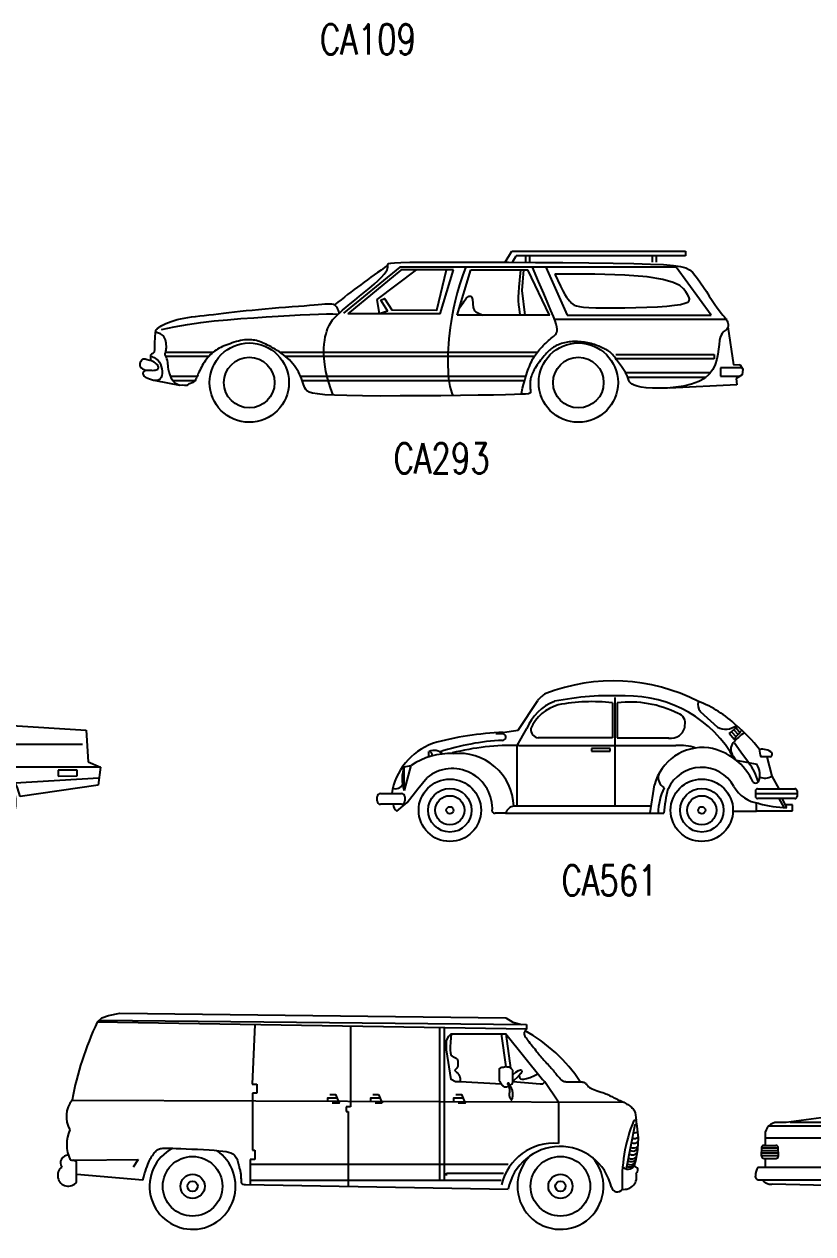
# Model space of a CAD drawing. Extents: x 2 to 154, y 3 to 64.
# Drawn here: x 29.66 to 39.46, y 33.58 to 48.61 of the extents above; entities that cross this region are included whole.
import ezdxf
from ezdxf.enums import TextEntityAlignment as Align

# ---------------------------------------------------------------- set-up
doc = ezdxf.new("R2010")
doc.units = 0
doc.header["$LTSCALE"] = 1000
doc.header["$MEASUREMENT"] = 0
doc.layers.get('0').update_dxf_attribs({"linetype": 'CONTINUOUS'})
doc.styles.add('L', font='ROMANS.SHX', dxfattribs={"height": 250})

# ---------------------------------------------------------------- blocks, each defined once
blk = doc.blocks.new('CA09')
at = {"color": 0, "linetype": 'ByBlock'}
for p, q in [((-0.262, 1.01), (0.078, 1.299)), ((-0.067, 0.905), (0.117, 1.231)), ((0.206, 0.921), (0.486, 1.292)), ((1.068, 1.33), (1.057, 0.905)), ((1.12, 1.33), (1.127, 0.905)), ((2.015, 1.33), (2.004, 0.905)), ((2.067, 1.33), (2.074, 0.905)), ((2.974, 0.921), (2.708, 1.267)), ((3.07, 0.905), (2.762, 1.261)), ((3.207, 1.047), (2.814, 1.307)), ((3.333, 1.047), (3.207, 1.047)), ((3.333, 1.01), (3.333, 1.047)), ((-0.262, 1.01), (-1.047, 0.905)), ((4.642, 0.909), (3.333, 1.01)), ((4.617, 0.913), (4.617, 0.966)), ((4.567, 0.874), (-1.197, 0.874)), ((-1.047, 0.905), (-1.122, 0.905)), ((4.59, 0.905), (-1.014, 0.905)), ((4.705, 0.828), (4.638, 0.828)), ((-1.227, 0.801), (-1.227, 0.71)), ((-1.227, 0.775), (4.528, 0.775)), ((3.087, 0.775), (3.087, 0.366)), ((4.715, 0.791), (4.653, 0.791)), ((4.722, 0.755), (4.663, 0.755)), ((4.725, 0.718), (4.67, 0.718)), ((-1.256, 0.62), (-1.254, 0.696)), ((-1.256, 0.626), (-1.113, 0.626)), ((-1.255, 0.668), (-1.114, 0.668)), ((-1.255, 0.647), (-1.114, 0.647)), ((-1.254, 0.689), (-1.115, 0.689)), ((-1.237, 0.71), (-1.135, 0.71)), ((-1.113, 0.62), (-1.115, 0.696)), ((3.777, 0.705), (3.951, 0.705)), ((4.727, 0.681), (4.673, 0.681)), ((4.725, 0.645), (4.673, 0.645)), ((-1.288, 0.526), (-0.649, 0.526)), ((-1.235, 0.601), (-1.134, 0.601)), ((-1.227, 0.604), (-1.227, 0.523)), ((-0.03, 0.381), (-0.157, 0.556)), ((-0.016, 0.388), (-0.082, 0.594)), ((0, 0.391), (0, 0.607)), ((0.016, 0.388), (0.082, 0.594)), ((0.03, 0.381), (0.157, 0.556)), ((3.364, 0.262), (3.604, 0.614)), ((3.858, 0.381), (3.731, 0.556)), ((3.872, 0.388), (3.805, 0.594)), ((3.888, 0.391), (3.888, 0.607)), ((3.903, 0.388), (3.97, 0.594)), ((3.918, 0.381), (4.045, 0.556)), ((4.254, 0.419), (4.186, 0.558)), ((4.781, 0.523), (4.203, 0.523)), ((4.713, 0.571), (4.662, 0.571)), ((4.72, 0.608), (4.669, 0.608)), ((-1.285, 0.419), (-0.651, 0.419)), ((-0.048, 0.356), (-0.254, 0.423)), ((-0.041, 0.37), (-0.216, 0.497)), ((0.041, 0.37), (0.216, 0.497)), ((0.048, 0.356), (0.254, 0.423)), ((3.839, 0.356), (3.634, 0.423)), ((3.847, 0.37), (3.672, 0.497)), ((3.929, 0.37), (4.104, 0.497)), ((3.936, 0.356), (4.142, 0.423)), ((4.862, 0.471), (4.228, 0.471)), ((4.859, 0.419), (4.254, 0.419)), ((-0.419, 0.366), (-1.168, 0.381)), ((-0.337, 0.387), (-0.415, 0.387)), ((-0.051, 0.34), (-0.267, 0.34)), ((-0.048, 0.324), (-0.254, 0.258)), ((-0.041, 0.31), (-0.216, 0.183)), ((0.041, 0.31), (0.216, 0.183)), ((0.048, 0.324), (0.254, 0.258)), ((0.051, 0.34), (0.267, 0.34)), ((0.35, 0.366), (3.436, 0.366)), ((3.364, 0.262), (3.548, 0.34)), ((3.837, 0.34), (3.621, 0.34)), ((3.839, 0.324), (3.634, 0.258)), ((3.847, 0.31), (3.672, 0.183)), ((3.929, 0.31), (4.104, 0.183)), ((3.936, 0.324), (4.142, 0.258)), ((3.939, 0.34), (4.155, 0.34)), ((4.228, 0.34), (4.558, 0.34)), ((-0.03, 0.299), (-0.157, 0.124)), ((-0.016, 0.292), (-0.082, 0.086)), ((0, 0.289), (0, 0.073)), ((0.016, 0.292), (0.082, 0.086)), ((0.03, 0.299), (0.157, 0.124)), ((3.364, 0.262), (0.331, 0.262)), ((3.858, 0.299), (3.731, 0.124)), ((3.872, 0.292), (3.805, 0.086)), ((3.888, 0.289), (3.888, 0.073)), ((3.903, 0.292), (3.97, 0.086)), ((3.918, 0.299), (4.045, 0.124))]:
    blk.add_line(p, q, dxfattribs=at)
for points in [[(0.35, 0.366), (0.392, 0.447, 0.318078), (0.364, 0.637, 0.193026), (0.067, 0.772, -42.551955)], [(0.331, 0.262), (0.357, 0.401, 0.307808), (0.264, 0.612, 0.21633), (-0.152, 0.669, 0.285565), (-0.419, 0.366, -0.425939)]]:
    blk.add_lwpolyline(points, format="xyb", dxfattribs=at)
for centre, radius in [((0, 0.34), 0.34), ((0, 0.34), 0.33), ((0, 0.34), 0.319), ((0, 0.34), 0.309), ((0, 0.34), 0.298), ((0, 0.34), 0.288), ((0, 0.34), 0.277), ((3.888, 0.34), 0.34), ((3.888, 0.34), 0.33), ((3.888, 0.34), 0.319), ((3.888, 0.34), 0.309), ((3.888, 0.34), 0.298), ((3.888, 0.34), 0.288), ((3.888, 0.34), 0.277), ((0, 0.34), 0.267), ((3.888, 0.34), 0.267), ((0, 0.34), 0.0508), ((3.888, 0.34), 0.0508)]:
    blk.add_circle(centre, radius, dxfattribs=at)
for centre, radius, start, end in [((0.159, 1.233), 0.105, 96.7916, 140.7444), ((1.445, -16.493), 17.877, 85.8021, 94.1637), ((2.741, 1.232), 0.105, 45.4844, 83.1526), ((0.08, 1.268), 0.0209, 160.5227, 244.2123), ((0.097, 1.247), 0.0258, 321.014, 173.5604), ((0.532, 1.267), 0.0523, 93.5512, 150.6181), ((1.311, -22.552), 23.883, 86.7417, 91.8768), ((2.663, 1.241), 0.0523, 29.3819, 83.833), ((2.722, 1.508), 0.222, 256.0913, 259.0408), ((2.779, 1.273), 0.0209, 103.7078, 212.5779), ((2.722, 1.508), 0.222, 283.7078, 294.6336), ((3.049, 1.063), 0.159, 277.5323, 354.0144), ((-0.078, 1.119), 0.214, 210.6228, 272.9401), ((-1.122, 0.801), 0.105, 90, 180), ((0.089, 0.839), 0.0704, 150.589, 252.1832), ((0.215, 0.916), 0.0105, 150.6181, 270), ((1.156, 0.816), 0.0941, 107.7978, 205.8187), ((2.103, 0.816), 0.0941, 107.7978, 205.8187), ((2.965, 0.916), 0.0105, 270, 29.3819), ((3.159, 0.823), 0.0868, 144.0858, 213.7668), ((4.655, 0.791), 0.131, 119.5605, 278.1999), ((4.289, 0.666), 0.385, 338.24, 38.4616), ((4.638, 0.856), 0.0523, 23.6184, 85.576), ((4.246, 0.685), 0.481, 340.3842, 23.6184), ((1.626, 0.559), 0.595, 158.7205, 198.8457), ((2.573, 0.559), 0.595, 158.7205, 198.8457), ((-1.237, 0.689), 0.0209, 90, 159.7223), ((-1.235, 0.622), 0.0209, 185.3163, 270), ((-1.234, 0.689), 0.0209, 90, 159.7223), ((-1.135, 0.689), 0.0209, 20.2777, 90), ((-1.134, 0.622), 0.0209, 270, 354.6837), ((3.777, 0.496), 0.209, 90, 145.7034), ((3.951, 0.443), 0.262, 26.0499, 90), ((-1.162, 0.451), 0.147, 149.25, 179.015), ((-0.775, 0.451), 0.147, 0.985, 30.75), ((4.781, 0.502), 0.0209, 20.2777, 90), ((-1.275, 0.448), 0.0345, 170.258, 217.1634), ((-1.285, 0.44), 0.0209, 217.1634, 270), ((-1.175, 0.478), 0.0967, 217.6717, 273.6823), ((-0.651, 0.44), 0.0209, 270, 322.8366), ((-0.662, 0.448), 0.0345, 322.8366, 9.742), ((4.517, 0.468), 0.138, 298.0081, 338.9369), ((4.782, 0.492), 0.0209, 270, 354.6837), ((4.759, 0.494), 0.0448, 354.6837, 20.2777), ((4.859, 0.44), 0.0209, 270, 322.8366), ((4.862, 0.45), 0.0209, 9.742, 90), ((4.848, 0.448), 0.0345, 322.8366, 9.742), ((4.558, 0.392), 0.0523, 270, 298.0081)]:
    blk.add_arc(centre, radius, start, end, dxfattribs=at)
blk = doc.blocks.new('C38')
for p, q in [((2.3775, 1.1387), (2.4252, 1.2168)), ((2.4252, 1.2168), (3.678, 1.2168)), ((2.4293, 1.1385), (2.4574, 1.1845)), ((3.678, 1.1845), (2.4574, 1.1845)), ((2.5272, 1.138), (2.5272, 1.1845)), ((2.5529, 1.1845), (2.5529, 1.1379)), ((3.4391, 1.138), (3.4391, 1.1845)), ((3.4648, 1.1845), (3.4648, 1.1379)), ((3.678, 1.2168), (3.678, 1.1845)), ((1.6181, 1.1011), (1.213, 0.7701)), ((1.6248, 1.0801), (1.2431, 0.7654)), ((1.7364, 1.0819), (1.4519, 0.8687)), ((3.6097, 1.1011), (1.6181, 1.1011)), ((2.0042, 1.0819), (1.6244, 1.0819)), ((1.9101, 0.7654), (2.0042, 1.0819)), ((2.0304, 0.7571), (2.1297, 1.0821)), ((2.1297, 1.0821), (2.5409, 1.0821)), ((2.6962, 0.7567), (2.5409, 1.0821)), ((2.671, 1.1011), (2.8232, 0.756)), ((3.862, 0.756), (3.6097, 1.1011)), ((1.4519, 0.8687), (1.4699, 0.7654)), ((1.9101, 0.7654), (1.2431, 0.7654)), ((2.6983, 0.7571), (2.0304, 0.7571)), ((2.7304, 0.7263), (3.977, 0.7263)), ((2.8232, 0.756), (3.8286, 0.756)), ((3.8286, 0.756), (3.862, 0.756)), ((3.9828, 0.6712), (4.0227, 0.3996)), ((-0.1785, 0.4632), (-0.1785, 0.4265)), ((-0.065, 0.489), (0.2692, 0.489)), ((-0.065, 0.462), (0.2445, 0.462)), ((0.7534, 0.489), (2.6085, 0.489)), ((0.7903, 0.462), (2.5893, 0.462)), ((3.1756, 0.4739), (3.8842, 0.4739)), ((3.8842, 0.4405), (3.1756, 0.4405)), ((3.8842, 0.4739), (3.8842, 0.4405)), ((4.0808, 0.3774), (3.9287, 0.3774)), ((3.9287, 0.3774), (3.9287, 0.318)), ((4.0227, 0.3996), (4.0689, 0.4009)), ((4.0689, 0.4009), (4.0915, 0.3678)), ((4.0915, 0.3678), (4.0845, 0.3274)), ((0.0336, 0.2494), (-0.1407, 0.2838)), ((-0.0349, 0.3159), (0.1587, 0.3159)), ((-0.018, 0.2863), (0.142, 0.2863)), ((0.9005, 0.3159), (2.5274, 0.3159)), ((0.9125, 0.2863), (2.5189, 0.2863)), ((3.2463, 0.344), (3.8604, 0.344)), ((3.8253, 0.3069), (3.2629, 0.3069)), ((3.9287, 0.318), (4.0697, 0.318)), ((4.0845, 0.3274), (4.0431, 0.3012)), ((4.0431, 0.3012), (4.0468, 0.2538)), ((4.0468, 0.2538), (3.5595, 0.2302))]:
    blk.add_line(p, q)
for points in [[(1.1369, 0.1794), (1.1176, 0.2335), (1.099, 0.2952), (1.0858, 0.3506), (1.077, 0.3999), (1.0721, 0.4439), (1.0704, 0.483), (1.071, 0.5176), (1.0734, 0.5484), (1.0768, 0.5758), (1.0811, 0.6001), (1.0862, 0.6217), (1.0919, 0.6408), (1.0981, 0.6578), (1.1048, 0.673), (1.1117, 0.6866), (1.1188, 0.699), (1.1261, 0.7105), (1.1341, 0.7216), (1.1433, 0.733), (1.1545, 0.7451), (1.1682, 0.7586), (1.185, 0.774), (1.2056, 0.7918), (1.2306, 0.8127), (1.2602, 0.837), (1.2934, 0.8639), (1.3287, 0.8926), (1.3647, 0.9221), (1.3999, 0.9516), (1.433, 0.9801), (1.4624, 1.0067), (1.4867, 1.0305), (1.505, 1.0508), (1.5177, 1.0677), (1.5259, 1.0816), (1.5304, 1.093), (1.5322, 1.1021), (1.5323, 1.1095), (1.5315, 1.1154), (1.531, 1.1203), (1.532, 1.1245), (1.538, 1.1281), (1.5529, 1.1311), (1.5805, 1.1336), (1.6246, 1.1355), (1.6892, 1.1369), (1.7781, 1.1379), (1.8951, 1.1385), (2.0423, 1.1386), (2.2135, 1.1383), (2.401, 1.1376), (2.5968, 1.1365), (2.7929, 1.135), (2.9816, 1.1331), (3.1549, 1.1307), (3.3049, 1.128), (3.4257, 1.1247), (3.5194, 1.1204), (3.5901, 1.1147), (3.6421, 1.1069), (3.6794, 1.0965), (3.7061, 1.0831), (3.7265, 1.0661), (3.7446, 1.0449), (3.7638, 1.0193), (3.7844, 0.9902), (3.8058, 0.9588), (3.8274, 0.9262), (3.8488, 0.8937), (3.8695, 0.8624), (3.8888, 0.8335), (3.9063, 0.8082), (3.9215, 0.7873), (3.9345, 0.7704), (3.9455, 0.757), (3.9547, 0.7462), (3.9624, 0.7375), (3.9686, 0.73), (3.9736, 0.7232), (3.9776, 0.7162), (3.9808, 0.7087), (3.9831, 0.7007), (3.9844, 0.6924), (3.9847, 0.6841), (3.984, 0.676), (3.9822, 0.6684), (3.9791, 0.6616), (3.9748, 0.6557), (3.9693, 0.6509), (3.9627, 0.6464), (3.9556, 0.6412), (3.9482, 0.6345), (3.9409, 0.6252), (3.9341, 0.6126), (3.9281, 0.5956), (3.9232, 0.5732), (3.9196, 0.5451), (3.916, 0.5122), (3.9111, 0.4762), (3.9033, 0.4385), (3.8912, 0.4006), (3.8735, 0.3641), (3.8486, 0.3304), (3.815, 0.3012), (3.7721, 0.2775), (3.7215, 0.2593), (3.6657, 0.2459), (3.6072, 0.2368), (3.5483, 0.2315), (3.4915, 0.2295), (3.4391, 0.2302), (3.3937, 0.2332), (3.3571, 0.2379), (3.3286, 0.244), (3.3072, 0.2512), (3.2918, 0.2591), (3.2811, 0.2676), (3.2741, 0.2763), (3.2696, 0.2848), (3.2665, 0.293), (3.2638, 0.3005), (3.2612, 0.3074), (3.2586, 0.3139), (3.2561, 0.3201), (3.2534, 0.326), (3.2506, 0.3319), (3.2475, 0.3378), (3.244, 0.3439), (3.2402, 0.3503), (3.2359, 0.3569), (3.2312, 0.364), (3.2261, 0.3714), (3.2207, 0.3792), (3.2148, 0.3875), (3.2086, 0.3962), (3.202, 0.4054), (3.1951, 0.4151), (3.1879, 0.4251), (3.1805, 0.4352), (3.173, 0.4453), (3.1656, 0.455), (3.1582, 0.4642), (3.151, 0.4726), (3.1441, 0.4802), (3.1375, 0.4867), (3.1311, 0.4922), (3.1248, 0.497), (3.1185, 0.5011), (3.112, 0.5049), (3.1052, 0.5084), (3.098, 0.5119), (3.0903, 0.5154), (3.0818, 0.5192), (3.0728, 0.5233), (3.0632, 0.5275), (3.0531, 0.5317), (3.0425, 0.5359), (3.0316, 0.54), (3.0203, 0.5439), (3.0088, 0.5476), (2.997, 0.551), (2.9851, 0.554), (2.9731, 0.5567), (2.9609, 0.5591), (2.9486, 0.5611), (2.9363, 0.5628), (2.924, 0.5641), (2.9117, 0.5652), (2.8994, 0.5659), (2.8872, 0.5662), (2.875, 0.5662), (2.863, 0.5658), (2.851, 0.565), (2.8392, 0.5637), (2.8276, 0.5621), (2.8161, 0.56), (2.8048, 0.5574), (2.7937, 0.5545), (2.7829, 0.5511), (2.7724, 0.5475), (2.7624, 0.5435), (2.7527, 0.5393), (2.7436, 0.5349), (2.7349, 0.5303), (2.7268, 0.5257), (2.7192, 0.5208), (2.7118, 0.5156), (2.7047, 0.51), (2.6976, 0.504), (2.6904, 0.4973), (2.6831, 0.49), (2.6754, 0.482), (2.6672, 0.4731), (2.6588, 0.4635), (2.6501, 0.4533), (2.6414, 0.4426), (2.6327, 0.4315), (2.6241, 0.4202), (2.6158, 0.4088), (2.608, 0.3974), (2.6007, 0.3861), (2.5939, 0.375), (2.5876, 0.3642), (2.582, 0.3536), (2.5769, 0.3433), (2.5724, 0.3335), (2.5686, 0.3241), (2.5653, 0.3151), (2.5627, 0.3067), (2.5606, 0.2987), (2.5591, 0.2911), (2.558, 0.2837), (2.5573, 0.2765), (2.5569, 0.2694), (2.5568, 0.2623), (2.557, 0.255), (2.5573, 0.2476), (2.5577, 0.2401), (2.5582, 0.2327), (2.5587, 0.2255), (2.5592, 0.2186), (2.5595, 0.2122), (2.5597, 0.2064), (2.5597, 0.2013), (2.5589, 0.197), (2.5549, 0.1935), (2.5445, 0.1906), (2.5249, 0.1882), (2.493, 0.1862), (2.4457, 0.1844), (2.3801, 0.1827), (2.2932, 0.181), (2.1833, 0.1793), (2.0552, 0.1775), (1.9147, 0.176), (1.7678, 0.1747), (1.6205, 0.174), (1.479, 0.1739), (1.349, 0.1747), (1.2367, 0.1764), (1.1466, 0.1792), (1.0773, 0.1832), (1.0257, 0.1884), (0.9891, 0.1946), (0.9646, 0.2021), (0.9491, 0.2107), (0.9398, 0.2206), (0.9339, 0.2316), (0.9287, 0.2438), (0.9238, 0.257), (0.9189, 0.271), (0.9138, 0.2857), (0.9084, 0.3009), (0.9024, 0.3164), (0.8957, 0.332), (0.8881, 0.3475), (0.8795, 0.3627), (0.8698, 0.3777), (0.8592, 0.3923), (0.8477, 0.4065), (0.8355, 0.4202), (0.8225, 0.4335), (0.8089, 0.4463), (0.7948, 0.4585), (0.7801, 0.4701), (0.7652, 0.481), (0.7501, 0.4914), (0.735, 0.5012), (0.72, 0.5104), (0.7054, 0.5189), (0.6912, 0.5269), (0.6776, 0.5343), (0.6648, 0.5411), (0.6526, 0.5473), (0.6409, 0.5529), (0.6296, 0.558), (0.6185, 0.5625), (0.6076, 0.5665), (0.5967, 0.57), (0.5856, 0.573), (0.5743, 0.5754), (0.5626, 0.5773), (0.5506, 0.5787), (0.5383, 0.5794), (0.5256, 0.5795), (0.5125, 0.579), (0.4989, 0.5777), (0.4848, 0.5757), (0.4703, 0.5729), (0.4554, 0.5694), (0.4403, 0.5654), (0.4252, 0.5609), (0.4101, 0.556), (0.3952, 0.5509), (0.3807, 0.5456), (0.3667, 0.5402), (0.3534, 0.5348), (0.3406, 0.5294), (0.3283, 0.5238), (0.3166, 0.5179), (0.3053, 0.5117), (0.2943, 0.505), (0.2837, 0.4977), (0.2734, 0.4898), (0.2633, 0.4811), (0.2535, 0.4717), (0.2439, 0.4617), (0.2347, 0.4511), (0.2258, 0.4402), (0.2174, 0.4288), (0.2093, 0.4172), (0.2017, 0.4054), (0.1945, 0.3935), (0.1879, 0.3816), (0.1817, 0.3698), (0.1759, 0.3581), (0.1706, 0.3468), (0.1658, 0.3359), (0.1614, 0.3254), (0.1574, 0.3156), (0.1538, 0.3065), (0.1503, 0.298), (0.1465, 0.2904), (0.142, 0.2835), (0.1365, 0.2774), (0.1296, 0.2721), (0.121, 0.2677), (0.1103, 0.2641), (0.0974, 0.2614), (0.0826, 0.2494), (0.0665, 0.2494), (0.0498, 0.2511), (0.0331, 0.2496), (0.017, 0.2557), (0.0021, 0.2644), (-0.0111, 0.276), (-0.022, 0.2906), (-0.0308, 0.3076), (-0.0378, 0.3262), (-0.0433, 0.3456), (-0.0478, 0.3649), (-0.0513, 0.3835), (-0.0544, 0.4162), (-0.0573, 0.4307), (-0.0601, 0.4421), (-0.063, 0.4507), (-0.0658, 0.4572), (-0.0683, 0.4618), (-0.0704, 0.4652), (-0.0721, 0.4678), (-0.0732, 0.4702), (-0.0736, 0.4727), (-0.0732, 0.4759), (-0.0722, 0.4798), (-0.0708, 0.4845), (-0.0691, 0.4901), (-0.0674, 0.4966), (-0.0659, 0.504), (-0.0647, 0.5125), (-0.064, 0.5219), (-0.064, 0.5324), (-0.0648, 0.5436), (-0.0663, 0.5553), (-0.0686, 0.5669), (-0.0718, 0.5782), (-0.0757, 0.5888), (-0.0805, 0.5983), (-0.0862, 0.6065), (-0.0926, 0.6129), (-0.0997, 0.618), (-0.107, 0.6218), (-0.1144, 0.6249), (-0.1213, 0.6273), (-0.1277, 0.6295), (-0.1331, 0.6318), (-0.1372, 0.6344), (-0.1398, 0.6376), (-0.1408, 0.6414), (-0.1402, 0.6458), (-0.1377, 0.6507), (-0.1335, 0.6561), (-0.1274, 0.662), (-0.1193, 0.6683), (-0.1092, 0.675), (-0.0971, 0.682), (-0.083, 0.6892), (-0.0671, 0.6964), (-0.0493, 0.7037), (-0.0299, 0.7107), (-0.0088, 0.7175), (0.0137, 0.7238), (0.0376, 0.7295), (0.0629, 0.7345), (0.0894, 0.739), (0.1172, 0.7431), (0.1463, 0.7468), (0.1767, 0.7504), (0.2084, 0.7539), (0.2413, 0.7575), (0.2755, 0.7613), (0.3109, 0.7654), (0.3477, 0.7698), (0.3859, 0.7743), (0.4256, 0.779), (0.4668, 0.7838), (0.5096, 0.7886), (0.554, 0.7933), (0.6003, 0.7979), (0.6482, 0.8023), (0.6971, 0.8065), (0.7462, 0.8105), (0.7947, 0.8143), (0.8419, 0.8179), (0.8869, 0.8213), (0.9289, 0.8246), (0.9671, 0.8277), (1.001, 0.8305), (1.0306, 0.8331), (1.0562, 0.8352), (1.0783, 0.8368), (1.097, 0.8376), (1.1127, 0.8376), (1.1258, 0.8367), (1.1366, 0.8346), (1.1453, 0.8314), (1.1523, 0.827), (1.1579, 0.8215), (1.1625, 0.8151), (1.1662, 0.8078), (1.1696, 0.7997), (1.1728, 0.7908), (1.1803, 0.7697)], [(1.4726, 0.7679), (1.5283, 0.7882), (1.4806, 0.8651), (1.5067, 0.877), (1.5603, 0.7954), (1.8851, 0.7926), (1.9558, 1.0819)], [(2.093, 1.105), (2.0696, 1.0386), (2.0494, 0.9758), (2.0322, 0.9163), (2.0177, 0.8602), (2.0055, 0.8072), (1.9955, 0.7573), (1.9873, 0.7105), (1.9807, 0.6666), (1.9753, 0.6255), (1.9711, 0.5868), (1.968, 0.5504), (1.9658, 0.5158), (1.9644, 0.4826), (1.9639, 0.4507), (1.964, 0.4195), (1.9646, 0.3888), (1.9658, 0.3583), (1.9675, 0.3283), (1.9702, 0.2989), (1.9738, 0.2705), (1.9785, 0.2433), (1.9847, 0.2176), (1.9923, 0.1936), (1.9994, 0.1769)], [(2.4878, 1.0821), (2.4803, 1.0075), (2.4756, 0.958), (2.4727, 0.9192), (2.4715, 0.8876), (2.472, 0.8595), (2.474, 0.8313), (2.4776, 0.7992), (2.4828, 0.7597)], [(2.4936, 0.1862), (2.4952, 0.1921), (2.5035, 0.2298), (2.5106, 0.256), (2.5167, 0.2783), (2.5221, 0.2976), (2.527, 0.3146), (2.5316, 0.33), (2.5363, 0.3446), (2.5412, 0.3589), (2.5463, 0.3729), (2.5516, 0.3867), (2.5572, 0.4002), (2.563, 0.4133), (2.5691, 0.426), (2.5753, 0.4381), (2.5818, 0.4497), (2.5885, 0.4607), (2.5954, 0.4712), (2.6025, 0.4812), (2.61, 0.4908), (2.6177, 0.5002), (2.6258, 0.5094), (2.6342, 0.5186), (2.643, 0.5277), (2.6522, 0.537), (2.6617, 0.5463), (2.6714, 0.5554), (2.6811, 0.5644), (2.6908, 0.5732), (2.7003, 0.5815), (2.7095, 0.5894), (2.7183, 0.5967), (2.7266, 0.6034), (2.7341, 0.6099), (2.7405, 0.6168), (2.7458, 0.6244), (2.7495, 0.6332), (2.7516, 0.6437), (2.7516, 0.6565), (2.7495, 0.6719), (2.7448, 0.6908), (2.7368, 0.7151), (2.7247, 0.7472), (2.7077, 0.7893), (2.6848, 0.8437), (2.6554, 0.9128), (2.6184, 0.9987), (2.5744, 1.1011)], [(2.5104, 1.0823), (2.4978, 0.9329), (2.5186, 0.7571)], [(2.735, 1.052), (2.7766, 0.964), (2.7936, 0.9315), (2.8081, 0.9061), (2.8203, 0.8867), (2.8308, 0.8719), (2.8399, 0.8605), (2.8479, 0.8511), (2.8555, 0.8428), (2.8642, 0.8354), (2.8755, 0.8287), (2.8912, 0.823), (2.9129, 0.8181), (2.9423, 0.8142), (2.981, 0.8112), (3.0308, 0.8091), (3.0925, 0.808), (3.1635, 0.8079), (3.2406, 0.8088), (3.3203, 0.8106), (3.3992, 0.8134), (3.4742, 0.8171), (3.5417, 0.8218), (3.5985, 0.8273), (3.642, 0.8339), (3.673, 0.8416), (3.6928, 0.8507), (3.7032, 0.8614), (3.7055, 0.8739), (3.7014, 0.8884), (3.6922, 0.9053), (3.6797, 0.9246), (3.6635, 0.9463), (3.6364, 0.9693), (3.5894, 0.9922), (3.5135, 1.0133), (3.3998, 1.0313), (3.2392, 1.0448), (3.0229, 1.0522), (2.735, 1.052)], [(2.0451, 0.8055), (2.0561, 0.8189), (2.0661, 0.8325), (2.0746, 0.8448), (2.0818, 0.8559), (2.0882, 0.8656), (2.0939, 0.8739), (2.0994, 0.8809), (2.105, 0.8864), (2.1105, 0.8905), (2.1159, 0.893), (2.1211, 0.8942), (2.1259, 0.8938), (2.1302, 0.8919), (2.134, 0.8885), (2.1371, 0.8836), (2.1394, 0.8771), (2.141, 0.8694), (2.1423, 0.8608), (2.1432, 0.8514), (2.1441, 0.8417), (2.145, 0.8317), (2.1462, 0.822), (2.1479, 0.8126), (2.1503, 0.8039), (2.1538, 0.7958), (2.1589, 0.7883), (2.1663, 0.7811), (2.1763, 0.7742), (2.1896, 0.7675), (2.2066, 0.7609), (2.219, 0.7571)], [(-0.1005, 0.6525), (-0.0079, 0.6726), (0.087, 0.6893), (0.1833, 0.7031), (0.2802, 0.7143), (0.3768, 0.7235), (0.4721, 0.7311), (0.5653, 0.7375), (0.6554, 0.7433), (0.7417, 0.7487), (0.8233, 0.7537), (0.8996, 0.7581), (0.9697, 0.7617), (1.0329, 0.7643), (1.0886, 0.7658), (1.1359, 0.7659), (1.1741, 0.7645)], [(-0.1443, 0.6369), (-0.1474, 0.5927), (-0.1492, 0.5587), (-0.1501, 0.5335), (-0.1505, 0.5155), (-0.1507, 0.5034), (-0.1512, 0.4956), (-0.1523, 0.4907), (-0.1545, 0.4873), (-0.158, 0.4841), (-0.1624, 0.4809), (-0.1672, 0.4778), (-0.1718, 0.4746), (-0.1758, 0.4716), (-0.1786, 0.4686), (-0.1796, 0.4658), (-0.1785, 0.4632), (-0.1747, 0.4606), (-0.1687, 0.4578), (-0.161, 0.4545), (-0.1521, 0.4503), (-0.1425, 0.4449), (-0.1326, 0.4378), (-0.1232, 0.4287), (-0.1145, 0.4172), (-0.1072, 0.4032), (-0.1014, 0.3873), (-0.0974, 0.3703), (-0.0952, 0.353), (-0.0951, 0.3362), (-0.0972, 0.3207), (-0.1018, 0.3073), (-0.1089, 0.2968), (-0.1187, 0.2898), (-0.1306, 0.286), (-0.1439, 0.285), (-0.158, 0.2863), (-0.1723, 0.2895), (-0.186, 0.2941), (-0.1985, 0.2996), (-0.2091, 0.3055), (-0.2174, 0.3116), (-0.2235, 0.3176), (-0.2276, 0.3234), (-0.23, 0.329), (-0.2309, 0.3343), (-0.2308, 0.3392), (-0.2298, 0.3437), (-0.2282, 0.3476), (-0.2263, 0.3509), (-0.224, 0.3537), (-0.2211, 0.3559), (-0.2177, 0.3576), (-0.2136, 0.3589), (-0.2087, 0.3597), (-0.2028, 0.3601), (-0.196, 0.3601), (-0.1882, 0.3598), (-0.1796, 0.3594), (-0.1706, 0.359), (-0.1615, 0.3588), (-0.1526, 0.359), (-0.1443, 0.3598), (-0.137, 0.3613), (-0.1308, 0.3637), (-0.1262, 0.3672), (-0.1232, 0.3715), (-0.1217, 0.3766), (-0.1217, 0.3822), (-0.1233, 0.3882), (-0.1264, 0.3944), (-0.131, 0.4005), (-0.137, 0.4065), (-0.1446, 0.4121), (-0.1532, 0.4172), (-0.1627, 0.422), (-0.1727, 0.4262), (-0.1828, 0.4299), (-0.1928, 0.4331), (-0.2022, 0.4356), (-0.2108, 0.4376), (-0.2183, 0.4388), (-0.2248, 0.4394), (-0.2304, 0.4391), (-0.2352, 0.4379), (-0.2394, 0.4358), (-0.2431, 0.4326), (-0.2464, 0.4283), (-0.2495, 0.4227), (-0.2524, 0.416), (-0.2546, 0.4084), (-0.2557, 0.4003), (-0.2549, 0.3919), (-0.2519, 0.3837), (-0.2459, 0.376), (-0.2365, 0.3692), (-0.2123, 0.3591)]]:
    blk.add_lwpolyline(points)
for centre, radius in [((0.5331, 0.2704), 0.2859), ((2.9048, 0.2704), 0.2859), ((0.5331, 0.2704), 0.1825), ((2.9048, 0.2704), 0.1825)]:
    blk.add_circle(centre, radius)
blk.add_arc((6.4938, -5.9787), 8.6575, 124.97248, 128.13476)
blk = doc.blocks.new('Ca293')
blk.add_blockref('C38', (-5.4801, 0.0339))
blk = doc.blocks.new('C33')
for p, q in [((0.9821, 0.896), (1.3906, 1.2249)), ((1.0293, 0.879), (1.437, 1.2099)), ((1.0537, 0.851), (1.4875, 1.2075)), ((1.3906, 1.2249), (1.8005, 1.2455)), ((1.4875, 1.2075), (2.3539, 1.2128)), ((1.8005, 1.2455), (2.1699, 1.2458)), ((2.1699, 1.2458), (2.5271, 1.2253)), ((2.3539, 1.2128), (2.6567, 0.8924)), ((2.5271, 1.2253), (2.9036, 0.8843)), ((1.452, 1.1645), (1.08, 0.8351)), ((1.8082, 1.1783), (1.4834, 1.1763)), ((1.855, 0.84), (1.8548, 1.1308)), ((1.9441, 0.8381), (1.94, 1.1332)), ((1.9863, 1.1801), (2.3196, 1.1763)), ((2.3542, 1.1617), (2.6062, 0.895)), ((0.9821, 0.896), (-0.1248, 0.7535)), ((1.0293, 0.879), (-0.1248, 0.7535)), ((1.0226, 0.6678), (1.0537, 0.851)), ((1.08, 0.8351), (1.855, 0.84)), ((2.6176, 0.8396), (1.9441, 0.8381)), ((2.6176, 0.8396), (2.6189, 0.8597)), ((2.6567, 0.8924), (2.6617, 0.6589)), ((2.9169, 0.8831), (3.5177, 0.8454)), ((3.5177, 0.8454), (3.5335, 0.6071)), ((-0.1248, 0.7535), (-0.1373, 0.7007)), ((-0.1087, 0.7393), (3.4904, 0.7393)), ((2.4689, 0.8094), (2.6049, 0.8103)), ((2.4689, 0.781), (2.4689, 0.8094)), ((2.6049, 0.781), (2.4689, 0.781)), ((2.6049, 0.8103), (2.6049, 0.781)), ((-0.1373, 0.7007), (-0.0667, 0.6959)), ((-0.0667, 0.6959), (-0.0479, 0.5651)), ((1.0335, 0.3074), (1.0226, 0.6678)), ((-0.1993, 0.5077), (-0.1349, 0.5627)), ((-0.1349, 0.5627), (-0.0479, 0.5651)), ((3.6246, 0.5655), (2.8884, 0.5655)), ((3.5335, 0.6071), (3.6246, 0.5655)), ((3.6246, 0.5655), (3.6088, 0.4313)), ((-0.1993, 0.5077), (0.1121, 0.5076)), ((-0.1993, 0.5077), (-0.1992, 0.4717)), ((-0.1992, 0.4717), (-0.1834, 0.4121)), ((0.1044, 0.3408), (0.169, 0.5043)), ((0.3718, 0.443), (0.3602, 0.4711)), ((0.4036, 0.4523), (0.3981, 0.4823)), ((0.4366, 0.4549), (0.4374, 0.4853)), ((0.4694, 0.4505), (0.4766, 0.4801)), ((0.5006, 0.4395), (0.5138, 0.4669)), ((0.7184, 0.4843), (0.7758, 0.2631)), ((0.7279, 0.4629), (2.346, 0.4629)), ((2.6293, 0.4454), (2.6165, 0.473)), ((2.6606, 0.4561), (2.6538, 0.4858)), ((2.6935, 0.4601), (2.693, 0.4905)), ((2.7265, 0.4572), (2.7323, 0.487)), ((2.7581, 0.4474), (2.7701, 0.4754)), ((2.7871, 0.4313), (2.8046, 0.4562)), ((2.9335, 0.5337), (2.9326, 0.5346)), ((3.6133, 0.4844), (2.9821, 0.4462)), ((3.3062, 0.5448), (3.3062, 0.4981)), ((3.4505, 0.5448), (3.3062, 0.5448)), ((3.3062, 0.4981), (3.4505, 0.5019)), ((3.4505, 0.5019), (3.4505, 0.5448)), ((-0.1834, 0.4121), (0.111, 0.3945)), ((-0.0528, 0.3787), (-0.1003, 0.4071)), ((-0.0585, 0.3383), (-0.0528, 0.3787)), ((0.1133, 0.387), (0.1044, 0.3408)), ((0.2973, 0.3795), (0.2714, 0.3954)), ((0.3175, 0.4057), (0.2954, 0.4267)), ((0.3427, 0.4272), (0.3255, 0.4523)), ((0.5289, 0.4221), (0.5474, 0.4462)), ((0.5529, 0.3993), (0.576, 0.419)), ((0.5716, 0.372), (0.5983, 0.3865)), ((0.7516, 0.3918), (2.346, 0.3918)), ((2.5575, 0.3787), (2.531, 0.3935)), ((2.5766, 0.4058), (2.5537, 0.4258)), ((2.6008, 0.4284), (2.5826, 0.4527)), ((2.6179, 0.4383), (2.6804, 0.2952)), ((2.6489, 0.4518), (2.7123, 0.3065)), ((2.812, 0.4095), (2.8343, 0.4303)), ((2.8319, 0.3831), (2.858, 0.3987)), ((3.6088, 0.4313), (3.0192, 0.3462)), ((0.1044, 0.3408), (-0.0585, 0.3383)), ((0.2743, 0.2843), (0.244, 0.2819)), ((0.2752, 0.3174), (0.2451, 0.3214)), ((0.283, 0.3496), (0.2543, 0.3598)), ((0.5842, 0.2557), (0.4276, 0.2801)), ((0.5895, 0.2891), (0.4352, 0.3132)), ((0.5842, 0.3414), (0.6134, 0.35)), ((0.5893, 0.2757), (0.6195, 0.2717)), ((0.5902, 0.3088), (0.6206, 0.3111)), ((2.3108, 0.3009), (1.0335, 0.3074)), ((2.5382, 0.3157), (2.5079, 0.3184)), ((2.5387, 0.2826), (2.5085, 0.279)), ((2.5446, 0.3482), (2.5155, 0.3572)), ((2.8459, 0.353), (2.8747, 0.3629)), ((2.8533, 0.3207), (2.8835, 0.3244)), ((2.8538, 0.2876), (2.8841, 0.2849)), ((0.2803, 0.2517), (0.2511, 0.2431)), ((0.293, 0.2211), (0.2662, 0.2066)), ((0.3117, 0.1938), (0.2885, 0.174)), ((0.5471, 0.1873), (0.5691, 0.1664)), ((0.5673, 0.2136), (0.5932, 0.1977)), ((0.5816, 0.2435), (0.6102, 0.2333)), ((2.3346, 0.2628), (0.7758, 0.2631)), ((2.5461, 0.2503), (2.5173, 0.2405)), ((2.5601, 0.2203), (2.534, 0.2047)), ((2.58, 0.1938), (2.5577, 0.1731)), ((2.8154, 0.1975), (2.8383, 0.1775)), ((2.8345, 0.2246), (2.861, 0.2099)), ((2.8474, 0.2551), (2.8765, 0.2462)), ((0.3357, 0.1709), (0.3171, 0.1468)), ((0.3639, 0.1536), (0.3508, 0.1262)), ((0.3951, 0.1425), (0.388, 0.1129)), ((0.428, 0.1381), (0.4271, 0.1077)), ((0.461, 0.1407), (0.4665, 0.1108)), ((0.4927, 0.1501), (0.5044, 0.122)), ((0.5219, 0.1659), (0.5391, 0.1408)), ((2.6049, 0.172), (2.5874, 0.1471)), ((2.6339, 0.1559), (2.6219, 0.128)), ((2.6655, 0.1462), (2.6597, 0.1163)), ((2.6985, 0.1433), (2.699, 0.1128)), ((2.7314, 0.1472), (2.7382, 0.1176)), ((2.7627, 0.158), (2.7755, 0.1304)), ((2.7911, 0.175), (2.8094, 0.1507))]:
    blk.add_line(p, q)
for points in [[(1.437, 1.2099), (1.3906, 1.2249)], [(1.8974, 1.2098), (1.8882, 0.6775), (1.8834, 0.326)], [(2.5272, 1.219), (2.5033, 1.219), (2.8685, 0.8772), (2.9169, 0.8831)], [(1.0293, 0.879), (0.9821, 0.896)], [(1.6995, 0.7694), (1.7114, 0.7571), (1.8149, 0.756), (1.8149, 0.756), (1.8277, 0.7694)], [(2.4733, 0.7803), (2.4852, 0.768), (2.5886, 0.7669), (2.5886, 0.7669), (2.6015, 0.7803)]]:
    blk.add_lwpolyline(points)
blk.add_lwpolyline([(1.8311, 0.7993), (1.8311, 0.77), (1.6951, 0.77), (1.6951, 0.7985)], close=True)
for centre, radius in [((0.4323, 0.2965), 0.2896), ((2.696, 0.3017), 0.2896), ((0.4323, 0.2965), 0.1889), ((2.696, 0.3017), 0.1889), ((2.696, 0.3017), 0.1584), ((0.4323, 0.2965), 0.1584), ((0.4323, 0.2965), 0.0171), ((2.696, 0.3017), 0.0171)]:
    blk.add_circle(centre, radius)
for centre, radius, start, end in [((1.4831, 1.1294), 0.0468, 89.62897, 131.52211), ((1.8079, 1.1314), 0.0468, 359.24784, 89.62897), ((1.9869, 1.1332), 0.0468, 90.70918, 180.03132), ((2.3201, 1.1295), 0.0468, 43.37887, 90.70918), ((2.5722, 0.8628), 0.0468, 356.16781, 43.37887), ((-0.8195, 0.62), 0.687, 355.21563, 6.73919), ((2.6697, 0.3001), 0.3589, 91.28851, 179.86035), ((0.4366, 0.3002), 0.3365, 33.15362, 142.67698), ((2.68, 0.2791), 0.3458, 11.1856, 182.70492), ((0.4323, 0.2965), 0.0719, 4.74976, 337.50386), ((2.696, 0.3017), 0.0719, 127.22212, 99.97622), ((2.6671, 0.3678), 0.0171, 15.98242, 211.21592), ((0.5035, 0.2854), 0.0171, 253.51006, 88.74356)]:
    blk.add_arc(centre, radius, start, end)
blk = doc.blocks.new('Ca543')
blk.add_blockref('C33', (-3.5054, 0.0038))
blk = doc.blocks.new('BORDER')
for p, q in [((1, 1), (0, 1)), ((0, 1), (0, 0)), ((1, 0), (1, 1)), ((0, 0), (1, 0))]:
    blk.add_line(p, q)
blk = doc.blocks.new('C31')
for p, q in [((1.104, 0.971), (1.276, 1.229)), ((1.927, 1.209), (1.927, 0.903)), ((1.948, 1.255), (1.948, 0.309)), ((1.97, 1.209), (1.97, 0.903)), ((2.694, 1.134), (2.843, 0.997)), ((0.91, 0.94), (1.064, 0.964)), ((1.064, 0.964), (1.104, 0.971)), ((1.179, 0.985), (1.092, 0.836)), ((2.965, 0.957), (3.006, 0.912)), ((2.986, 0.973), (3.023, 0.932)), ((3.006, 0.99), (3.04, 0.951)), ((0.91, 0.94), (0.979, 0.938)), ((1.927, 0.903), (1.28, 0.903)), ((1.97, 0.903), (2.418, 0.903)), ((2.946, 0.944), (2.989, 0.892)), ((3.048, 0.778), (2.992, 0.856)), ((1.092, 0.836), (1.092, 0.309)), ((1.112, 0.836), (2.481, 0.836)), ((3.115, 0.688), (3.048, 0.778)), ((3.321, 0.758), (3.321, 0.774)), ((0.169, 0.663), (0.111, 0.443)), ((0.111, 0.652), (0.171, 0.663)), ((0.111, 0.443), (0.111, 0.652)), ((3.006, 0.709), (3.186, 0.674)), ((3.301, 0.738), (3.226, 0.738)), ((3.274, 0.738), (3.319, 0.57)), ((0.229, 0.459), (0.31, 0.557)), ((3.319, 0.57), (3.38, 0.459)), ((0.137, 0.339), (0.229, 0.459)), ((2.258, 0.249), (2.295, 0.493)), ((3.175, 0.44), (3.175, 0.393)), ((3.194, 0.459), (3.519, 0.459)), ((3.538, 0.44), (3.538, 0.393)), ((-0.126, 0.353), (-0.126, 0.39)), ((-0.097, 0.419), (0.088, 0.419)), ((0.088, 0.324), (-0.097, 0.324)), ((0.047, 0.265), (0.137, 0.339)), ((0.117, 0.39), (0.117, 0.353)), ((3.538, 0.416), (3.175, 0.416)), ((3.183, 0.265), (3.183, 0.336)), ((3.519, 0.374), (3.194, 0.374)), ((3.425, 0.297), (3.383, 0.374)), ((3.448, 0.297), (3.407, 0.374)), ((3.499, 0.318), (3.437, 0.318)), ((3.499, 0.266), (3.499, 0.318)), ((2.98, 0.265), (3.183, 0.265)), ((3.183, 0.266), (3.499, 0.266))]:
    blk.add_line(p, q)
for points in [[(0.327, 0.737), (0.327, 0.785)], [(2.981, 0.745), (3.001, 0.712)], [(0.995, 0.246), (0.905, 0.246)], [(0.995, 0.246), (2.375, 0.246)], [(2.268, 0.309), (1.067, 0.309)]]:
    blk.add_lwpolyline(points)
for centre, radius in [((0.509, 0.272), 0.272), ((2.707, 0.272), 0.272), ((0.509, 0.272), 0.19), ((2.707, 0.272), 0.19), ((0.509, 0.272), 0.127), ((2.707, 0.272), 0.127), ((0.509, 0.272), 0.0309), ((2.707, 0.272), 0.0309)]:
    blk.add_circle(centre, radius)
for centre, radius, start, end in [((1.934, -0.23), 1.63, 62.8839, 111.1877), ((1.472, 1.078), 0.247, 120.8839, 142.4344), ((1.922, -1.303), 2.574, 87.4049, 101.2153), ((2.059, 0.2), 1.069, 29.0305, 91.1003), ((1.57, 0.828), 0.42, 110.6652, 158.2176), ((1.551, 0.838), 0.366, 105.3639, 156.4199), ((1.746, -0.279), 1.498, 83.0693, 101.2382), ((2.08, 0.276), 0.939, 63.4539, 96.7427), ((2.77, 1.194), 0.0964, 163.7944, 218.668), ((2.342, 0.323), 0.958, 45.9321, 69.5268), ((2.473, 1.031), 0.0896, 346.3746, 72.6854), ((1.075, -1.716), 2.669, 92.1469, 105.5847), ((1.289, 0.976), 0.0738, 173.2905, 262.7838), ((2.439, 1.022), 0.122, 259.8729, 353.8865), ((2.915, 1.127), 0.148, 240.9064, 309.1138), ((2.562, 1.498), 0.675, 304.7437, 312.6359), ((-4.543, 7.614), 10.094, 318.2483, 318.8198), ((1.955, -0.211), 1.614, 38.9264, 49.2588), ((0.549, 0.335), 0.553, 110.224, 171.2865), ((1.069, -1.207), 2.091, 92.8027, 107.9871), ((0.967, 0.911), 0.0298, 268.1985, 68.0379), ((3.049, 0.803), 0.089, 139.778, 220.222), ((3.346, 0.552), 0.478, 124.1458, 139.778), ((0.515, 0.142), 0.624, 87.8913, 123.4209), ((0.372, 0.687), 0.107, 45.2575, 114.4138), ((0.32, 0.748), 0.0375, 357.6966, 79.1983), ((1.051, -1.277), 2.114, 88.3594, 104.2749), ((0.588, 0.289), 0.479, 2.3562, 96.0189), ((2.715, 0.386), 0.433, 83.0438, 165.7963), ((2.52, 0.444), 0.394, 70.1817, 95.7307), ((2.679, 0.302), 0.522, 24.1697, 80.199), ((3.308, 0.792), 0.0983, 173.3574, 213.1484), ((3.233, 0.664), 0.14, 51.2264, 99.0583), ((3.301, 0.758), 0.02, 270, 0), ((0.411, 0.548), 0.318, 160.7892, 199.2108), ((0.53, 0.285), 0.35, 356.4558, 128.8925), ((2.705, 0.324), 0.322, 28.9265, 155.4163), ((2.626, 0.335), 0.604, 17.7557, 35.7183), ((3.051, 0.583), 0.163, 336.8028, 33.9437), ((2.43, 0.557), 0.103, 163.0689, 239.668), ((3.259, 0.658), 0.106, 243.4206, 303.956), ((0.035, 0.53), 0.07, 251.0282, 331.8905), ((2.834, 0.247), 0.507, 154.1489, 180.0965), ((3.885, 0.091), 1.518, 166.0143, 174.1205), ((3.239, 0.619), 0.288, 208.9265, 263.3346), ((3.176, 0.544), 0.0351, 233.8402, 315.0318), ((3.194, 0.44), 0.019, 90, 180), ((3.519, 0.44), 0.019, 0, 90), ((-0.097, 0.39), 0.0289, 90, 180), ((-0.097, 0.353), 0.0289, 180, 270), ((0.09, 0.328), 0.0764, 183.4561, 235.7043), ((0.088, 0.39), 0.0289, 0, 90), ((0.088, 0.353), 0.0289, 270, 0), ((3.194, 0.393), 0.019, 180, 270), ((3.451, 1.151), 0.855, 253.3227, 269.8545), ((3.519, 0.393), 0.019, 270, 0), ((0.9, 0.267), 0.0208, 190.2512, 283.9029), ((1.081, 0.22), 0.0895, 98.6877, 163.1105)]:
    blk.add_arc(centre, radius, start, end)
at = {"xscale": 0.1621136480745074, "yscale": 0.02165850491368446, "zscale": 0.1621136480745074}
blk.add_blockref('BORDER', (1.746, 0.788), dxfattribs=at)
blk = doc.blocks.new('Ca561')
blk.add_blockref('C31', (-3.986, -0.017))
blk = doc.blocks.new('C39')
for p, q in [((-0.5679, 1.5115), (-3.8024, 1.5629)), ((-3.8023, 1.5631), (-3.7678, 1.5976)), ((-3.8023, 1.5631), (-3.8023, 1.5631)), ((-3.785, 1.5804), (-0.5679, 1.5459)), ((-3.7678, 1.5976), (-3.7162, 1.6148)), ((-3.7162, 1.6148), (-3.6302, 1.632)), ((-3.6302, 1.632), (-0.7228, 1.5976)), ((-0.7228, 1.5976), (-0.6711, 1.5631)), ((-0.6711, 1.5631), (-0.6023, 1.5459)), ((-2.6152, 1.5459), (-2.6331, 1.0983)), ((-1.8926, 1.5287), (-1.8926, 0.9262)), ((-0.5679, 1.5459), (-0.5679, 1.5115)), ((-2.6331, 1.0983), (-2.598, 1.0983)), ((-2.598, 1.0983), (-2.598, 1.0295)), ((-0.3271, 0.9629), (-0.4303, 1.1155)), ((-2.598, 1.0295), (-2.6324, 1.0295)), ((-2.6324, 1.0295), (-2.6324, 0.5991)), ((-1.7246, 1.0191), (-1.6824, 1.0191)), ((-1.6824, 1.0191), (-1.6538, 0.9543)), ((-3.9915, 0.9778), (0.1623, 0.9609)), ((-1.8926, 0.9262), (-1.927, 0.9262)), ((-1.927, 0.9262), (-1.927, 0.8917)), ((-1.6538, 0.9543), (-1.708, 0.9543)), ((-1.927, 0.8917), (-1.9098, 0.8917)), ((-1.9098, 0.8917), (-1.9098, 0.3236)), ((0.2579, 0.8229), (0.2407, 0.8229)), ((0.2494, 0.7911), (0.1831, 0.4593)), ((-2.6324, 0.5991), (-2.6152, 0.5991)), ((-2.6152, 0.5991), (-2.6152, 0.5302)), ((-3.9668, 0.526), (-3.4926, 0.5302)), ((-3.4926, 0.5302), (-3.5305, 0.4728)), ((-2.6152, 0.5302), (-2.6496, 0.5302)), ((-2.6496, 0.5302), (-2.6496, 0.3409)), ((-2.6496, 0.4958), (-0.7056, 0.4958)), ((-3.4582, 0.3753), (-3.9547, 0.4169)), ((-2.6496, 0.3753), (-0.7572, 0.3753)), ((-1.1701, 0.4097), (-1.1701, 0.4269)), ((-1.1701, 0.4269), (-0.74, 0.4269)), ((-2.684, 0.3409), (-0.7056, 0.3064))]:
    blk.add_line(p, q)
for points in [[(-1.2217, 1.5219), (-1.2217, 0.3753)], [(-1.1873, 1.5213), (-1.1873, 0.3753)], [(-0.7564, 1.0973), (-1.0668, 1.1155), (-1.1012, 1.1155), (-1.1357, 1.1328), (-1.1701, 1.3566), (-1.1701, 1.4254), (-1.1529, 1.4599), (-1.1357, 1.4771), (-1.1184, 1.4771), (-0.7228, 1.4771), (-0.4475, 1.1328), (-0.4303, 1.1155), (-0.4475, 1.0983), (-0.4647, 1.0983), (-0.6711, 1.1155)], [(-1.1338, 1.4771), (-1.1406, 1.414), (-1.1427, 1.3788), (-1.1425, 1.3527), (-1.1403, 1.3341), (-1.1367, 1.3218), (-1.132, 1.314), (-1.1268, 1.3094), (-1.1213, 1.3063), (-1.1161, 1.3037), (-1.1111, 1.3012), (-1.1065, 1.2987), (-1.1023, 1.2961), (-1.0985, 1.2935), (-1.0951, 1.2908), (-1.0922, 1.2879), (-1.0898, 1.2848), (-1.0879, 1.2815), (-1.0865, 1.2779), (-1.0854, 1.2741), (-1.0848, 1.2701), (-1.0843, 1.266), (-1.0841, 1.2618), (-1.0841, 1.2576), (-1.084, 1.2533), (-1.0841, 1.249), (-1.0841, 1.2447), (-1.0843, 1.2405), (-1.0848, 1.2364), (-1.0854, 1.2324), (-1.0865, 1.2287), (-1.0879, 1.2251), (-1.0898, 1.2217), (-1.0922, 1.2186), (-1.0949, 1.2157), (-1.0977, 1.2131), (-1.1005, 1.2106), (-1.103, 1.2082), (-1.1051, 1.206), (-1.1065, 1.2038), (-1.107, 1.2016), (-1.1065, 1.1995), (-1.1051, 1.1973), (-1.1029, 1.195), (-1.1002, 1.1927), (-1.097, 1.1902), (-1.0937, 1.1875), (-1.0902, 1.1846), (-1.0869, 1.1815), (-1.0838, 1.1782), (-1.081, 1.1746), (-1.0784, 1.1709), (-1.0762, 1.167), (-1.0741, 1.1631), (-1.0724, 1.1591), (-1.0709, 1.1552), (-1.0697, 1.1514), (-1.0688, 1.1477), (-1.068, 1.1437), (-1.0675, 1.1393), (-1.0672, 1.134), (-1.067, 1.1276), (-1.0669, 1.1197), (-1.0669, 1.1155)], [(-0.7572, 1.4771), (-0.7238, 1.227)], [(-0.7228, 1.4771), (-0.6884, 1.2188)], [(-0.5679, 1.5115), (-0.5736, 1.5054), (-0.5779, 1.5001), (-0.5809, 1.4954), (-0.583, 1.4912), (-0.5842, 1.4876), (-0.5849, 1.4843), (-0.5851, 1.4813), (-0.5851, 1.4785), (-0.5851, 1.4758), (-0.5849, 1.4731), (-0.5844, 1.4702), (-0.5833, 1.4668), (-0.5816, 1.4629), (-0.5791, 1.4581), (-0.5755, 1.4524), (-0.5708, 1.4455), (-0.5648, 1.4373), (-0.5577, 1.4281), (-0.5497, 1.4179), (-0.541, 1.4071), (-0.532, 1.3959), (-0.5228, 1.3846), (-0.5137, 1.3733), (-0.5048, 1.3623), (-0.4965, 1.3518), (-0.4886, 1.3418), (-0.481, 1.3321), (-0.4737, 1.3228), (-0.4665, 1.3138), (-0.4593, 1.305), (-0.452, 1.2963), (-0.4446, 1.2877), (-0.437, 1.2791), (-0.4291, 1.2705), (-0.4211, 1.2619), (-0.4131, 1.2533), (-0.405, 1.2447), (-0.397, 1.2361), (-0.3892, 1.2274), (-0.3815, 1.2188), (-0.3742, 1.2102), (-0.367, 1.2017), (-0.3602, 1.1933), (-0.3536, 1.1851), (-0.3473, 1.1772), (-0.3412, 1.1696), (-0.3354, 1.1624), (-0.3299, 1.1557), (-0.3247, 1.1495), (-0.3197, 1.1439), (-0.3149, 1.1388), (-0.3102, 1.1342), (-0.3057, 1.1302), (-0.3013, 1.1267), (-0.297, 1.1237), (-0.2927, 1.1213), (-0.2883, 1.1194), (-0.2839, 1.118), (-0.2793, 1.1169), (-0.2744, 1.1163), (-0.2691, 1.1158), (-0.2632, 1.1156), (-0.2568, 1.1156), (-0.2497, 1.1155), (-0.2418, 1.1155), (-0.2332, 1.1155), (-0.2242, 1.1155), (-0.2149, 1.1155), (-0.2054, 1.1155), (-0.196, 1.1155), (-0.1868, 1.1155), (-0.178, 1.1155), (-0.1696, 1.1155), (-0.1618, 1.1154), (-0.1546, 1.1151), (-0.1479, 1.1145), (-0.1417, 1.1134), (-0.136, 1.1119), (-0.1309, 1.1098), (-0.1264, 1.1069), (-0.1223, 1.1033), (-0.1184, 1.099), (-0.1145, 1.0942), (-0.1102, 1.089), (-0.1053, 1.0835), (-0.0993, 1.0779), (-0.0921, 1.0723), (-0.0833, 1.0668), (-0.0728, 1.0615), (-0.0608, 1.0565), (-0.0477, 1.0517), (-0.0339, 1.047), (-0.0198, 1.0425), (-0.0059, 1.0381), (0.0074, 1.0338), (0.0199, 1.0295), (0.0311, 1.0252), (0.0412, 1.0209), (0.0504, 1.0166), (0.0589, 1.0123), (0.0671, 1.0079), (0.0751, 1.0036), (0.0832, 0.9993), (0.0916, 0.995), (0.1004, 0.9907), (0.1097, 0.9864), (0.1192, 0.9821), (0.1288, 0.9778), (0.1385, 0.9735), (0.148, 0.9692), (0.1573, 0.9649), (0.1661, 0.9606), (0.1745, 0.9563), (0.1823, 0.952), (0.1898, 0.9475), (0.1969, 0.943), (0.2038, 0.9384), (0.2105, 0.9336), (0.217, 0.9286), (0.2235, 0.9233), (0.2299, 0.9177), (0.2361, 0.9112), (0.2419, 0.9034), (0.2471, 0.8935), (0.2515, 0.8811), (0.2549, 0.8656), (0.2571, 0.8464), (0.2579, 0.8229)], [(-0.6711, 1.1672), (-0.6471, 1.1883), (-0.6273, 1.2005), (-0.6128, 1.2047), (-0.6045, 1.2016), (-0.6034, 1.1921), (-0.6107, 1.1769), (-0.6272, 1.1568), (-0.6711, 1.1173)], [(-0.7056, 1.0983), (-0.7002, 1.0809), (-0.697, 1.0669), (-0.6953, 1.0559), (-0.695, 1.0472), (-0.6955, 1.0404), (-0.6965, 1.0348), (-0.6976, 1.0299), (-0.6984, 1.0252), (-0.6986, 1.0201), (-0.6982, 1.0149), (-0.6974, 1.0095), (-0.6961, 1.0042), (-0.6944, 0.9991), (-0.6925, 0.9943), (-0.6905, 0.99), (-0.6884, 0.9864), (-0.6862, 0.9836), (-0.6841, 0.9816), (-0.6821, 0.9804), (-0.6801, 0.98), (-0.6783, 0.9804), (-0.6767, 0.9816), (-0.6752, 0.9836), (-0.674, 0.9864), (-0.6731, 0.99), (-0.6724, 0.9944), (-0.6718, 0.9993), (-0.6715, 1.0047), (-0.6713, 1.0106), (-0.6712, 1.0167), (-0.6712, 1.023), (-0.6711, 1.0295), (-0.6712, 1.036), (-0.6717, 1.0426), (-0.673, 1.0497), (-0.6754, 1.0574), (-0.6795, 1.0659), (-0.6857, 1.0755), (-0.6942, 1.0862), (-0.7056, 1.0983)], [(-0.6228, 1.1621), (-0.6178, 1.1437), (-0.6123, 1.1384), (-0.6023, 1.1351), (-0.5873, 1.1349), (-0.5666, 1.1387), (-0.5397, 1.1476), (-0.5059, 1.1624), (-0.4816, 1.1754)], [(-2.049, 1.0191), (-2.0068, 1.0191), (-1.9782, 0.9543), (-2.0324, 0.9543)], [(-1.0995, 1.0191), (-1.0573, 1.0191), (-1.0287, 0.9543), (-1.0829, 0.9543)], [(-2.0651, 0.9638), (-2.0651, 0.9948), (-1.9961, 0.9948)], [(-1.7407, 0.9638), (-1.7407, 0.9948), (-1.6717, 0.9948)], [(-1.1156, 0.9638), (-1.1156, 0.9948), (-1.0466, 0.9948)], [(-0.3271, 0.9629), (-0.3271, 0.6507)], [(-3.4582, 0.3753), (-3.4517, 0.3999), (-3.4453, 0.4223), (-3.439, 0.4425), (-3.4327, 0.4608), (-3.4266, 0.4773), (-3.4207, 0.4921), (-3.4149, 0.5054), (-3.4094, 0.5173), (-3.4042, 0.528), (-3.3992, 0.5376), (-3.3944, 0.5463), (-3.3897, 0.5541), (-3.3852, 0.5611), (-3.3808, 0.5675), (-3.3765, 0.5735), (-3.3722, 0.579), (-3.3678, 0.5842), (-3.3635, 0.5892), (-3.3589, 0.5938), (-3.3542, 0.598), (-3.3492, 0.6018), (-3.3439, 0.6052), (-3.3382, 0.6081), (-3.332, 0.6106), (-3.3252, 0.6125), (-3.3171, 0.6138), (-3.3072, 0.6147), (-3.2947, 0.6152), (-3.279, 0.6153), (-3.2594, 0.615), (-3.2353, 0.6144), (-3.2059, 0.6134), (-3.1709, 0.6122), (-3.1315, 0.6107), (-3.0891, 0.609), (-3.0453, 0.607), (-3.0014, 0.6047), (-2.9591, 0.6021), (-2.9197, 0.5993), (-2.8847, 0.5962), (-2.8553, 0.5928), (-2.8312, 0.5891), (-2.8117, 0.585), (-2.7962, 0.5804), (-2.784, 0.5753), (-2.7746, 0.5696), (-2.7673, 0.5632), (-2.7614, 0.556), (-2.7564, 0.5481), (-2.7521, 0.5396), (-2.7485, 0.5306), (-2.7453, 0.5213), (-2.7425, 0.5118), (-2.74, 0.5024), (-2.7378, 0.4932), (-2.7356, 0.4843), (-2.7335, 0.476), (-2.7314, 0.4681), (-2.7293, 0.4606), (-2.7274, 0.4535), (-2.7256, 0.4466), (-2.7239, 0.4399), (-2.7225, 0.4334), (-2.7213, 0.4269), (-2.7203, 0.4205), (-2.7196, 0.414), (-2.7191, 0.4076), (-2.7188, 0.4011), (-2.7186, 0.3947), (-2.7185, 0.3882), (-2.7184, 0.3817), (-2.7184, 0.3753), (-2.7183, 0.3689), (-2.7179, 0.3626), (-2.7166, 0.3568), (-2.7141, 0.3516), (-2.71, 0.3472), (-2.7039, 0.3438), (-2.6954, 0.3416), (-2.684, 0.3409)], [(-3.9571, 0.3581), (-3.9571, 0.513), (-3.9797, 0.5246)]]:
    blk.add_lwpolyline(points)
blk.add_lwpolyline([(-0.74, 1.2233, 0.14799), (-0.7666, 1.2188, 0.284007), (-0.7744, 1.2061), (-0.7744, 1.1844), (-0.7744, 1.1328, 0.116366), (-0.7721, 1.123, 0.040219), (-0.7572, 1.0983, 0.040246), (-0.7488, 1.0885, 0.045228), (-0.74, 1.0811, 0.152399), (-0.7282, 1.0774, 0.080662), (-0.7056, 1.0811, 0.116468), (-0.6785, 1.0979, 0.198826), (-0.6711, 1.1155), (-0.6711, 1.15), (-0.6711, 1.2016, 0.198826), (-0.673, 1.2061, 0.047173), (-0.6884, 1.2188, 0.150414), (-0.7128, 1.2264, 0.140239), (-0.74, 1.2233)], format="xyb")
for centre, radius in [((-3.0832, 0.3282), 0.2245), ((-0.3116, 0.3282), 0.2245), ((-3.0832, 0.3282), 0.091), ((-3.0832, 0.3282), 0.0385), ((-0.3116, 0.3282), 0.091), ((-0.3116, 0.3282), 0.0385)]:
    blk.add_circle(centre, radius)
for centre, radius, start, end in [((-1.5836, 0.5226), 2.4506, 154.8729, 169.2936), ((-1.163, 0.4499), 1.2022, 33.61155, 60.87298), ((-0.7044, 1.0987), 0.00622, 304.687, 235.313), ((-3.8351, 0.8532), 0.1999, 141.45112, 209.7573), ((1.3455, 0.3735), 1.1928, 157.8657, 183.22202), ((-0.3359, 0.6765), 0.6116, 341.1234, 13.84991), ((-3.7629, 0.6446), 0.269, 156.0016, 205.53795), ((0.2461, 0.7791), 0.0476, 259.78908, 303.53648), ((0.2494, 0.809), 0.0179, 270.2416, 323.55126), ((-0.3626, 0.2504), 0.4019, 84.92909, 167.36529), ((0.2414, 0.6995), 0.0476, 246.43011, 315.84208), ((0.2438, 0.7346), 0.0476, 252.03598, 311.39934), ((-4.0217, 0.5045), 0.0575, 87.22518, 213.44598), ((-3.0832, 0.3282), 0.3242, 117.99985, 56.30851), ((-0.3145, 0.2295), 0.3985, 13.40831, 168.86908), ((-0.3116, 0.3282), 0.3242, 134.88592, 41.77763), ((0.2251, 0.5825), 0.0476, 238.45685, 319.04616), ((0.2321, 0.613), 0.0476, 238.45685, 319.04616), ((0.2344, 0.641), 0.0476, 238.45685, 319.04616), ((0.2414, 0.6644), 0.0476, 238.45685, 312.95171), ((-4.0194, 0.4097), 0.0806, 128.59751, 321.40046), ((-3.9812, 0.6002), 0.0757, 251.14288, 280.99175), ((0.1977, 0.5161), 0.0586, 226.00798, 320.2575), ((0.2087, 0.5217), 0.0476, 243.00051, 319.04616), ((0.2157, 0.5381), 0.0476, 238.45685, 319.04616), ((0.2227, 0.5615), 0.0476, 238.45685, 319.04616), ((0.2437, 0.4508), 0.0278, 300.73742, 91.86043), ((0.1698, 0.3978), 0.0927, 260.5917, 17.06601), ((0.1174, 0.3324), 0.0455, 193.40831, 325.08077)]:
    blk.add_arc(centre, radius, start, end)
blk = doc.blocks.new('Ca949')
blk.add_blockref('C39', (2.9504, -0.0239))

msp = doc.modelspace()

# ---------------------------------------------------------------- block references
at = {"color": 0, "linetype": 'ByBlock', "lineweight": -2}
for name, p, xscale, yscale, zscale in [('Ca293', (40.989, 43.633), 1.725, 1.725, 1.725), ('Ca543', (30.408, 38.439), 1.65, 1.65, 1.65), ('Ca561', (39.904, 38.481), 1.425, 1.425, 1.425), ('Ca949', (31.97, 33.67), 1.65, 1.65, 1.65), ('CA09', (40.667, 33.638), 1.46625, 1.46625, 1.46625)]:
    msp.add_blockref(name, p, dxfattribs=dict(at, xscale=xscale, yscale=yscale, zscale=zscale))

# ---------------------------------------------------------------- texts
at = {"color": 0, "linetype": 'ByBlock', "lineweight": -2, "style": 'L', "width": 0.75}
for s, p in [('CA109', (33.931, 48.424)), ('CA293', (34.847, 43.217)), ('CA561', (36.935, 37.973))]:
    msp.add_text(s, height=0.375, dxfattribs=at).set_placement(p, align=Align.MIDDLE)

doc.saveas('drawing.dxf')
